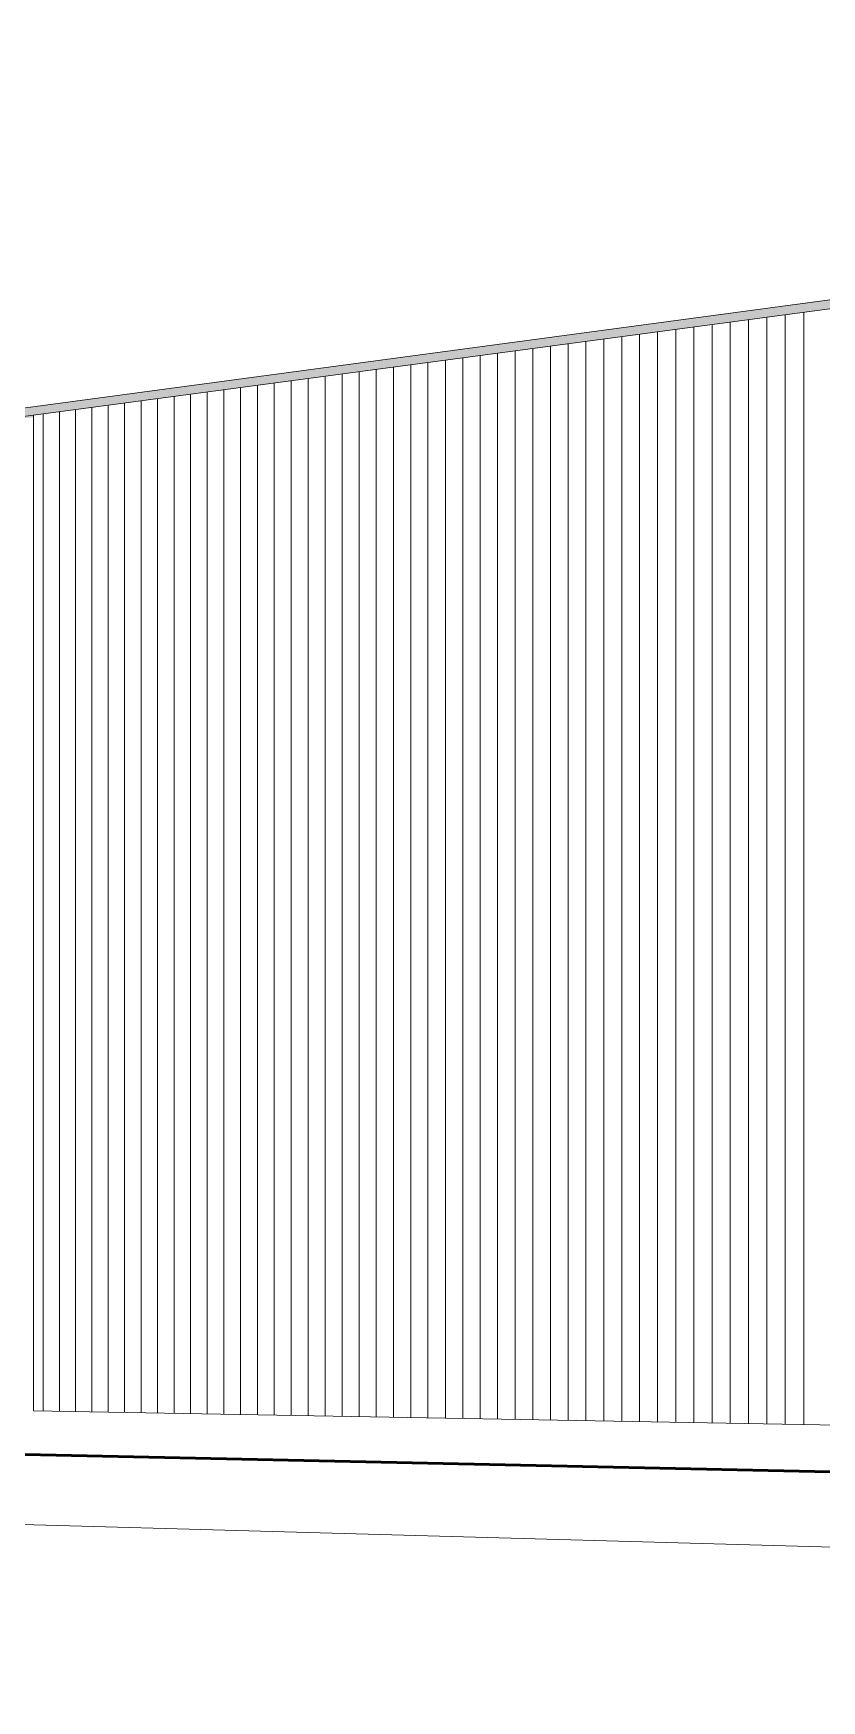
# Model space of a CAD drawing. Header units: inches. Extents: x 31156 to 31160, y -65 to 66.
# Drawn here: x 31159.487 to 31159.6046, y 65.9282 to 66.1772 of the extents above; entities that cross this region are included whole.
import ezdxf

# ---------------------------------------------------------------- set-up
doc = ezdxf.new("R2010")
doc.units = ezdxf.units.IN
doc.header["$MEASUREMENT"] = 0
doc.linetypes.add('Center 1_4_', pattern=[0.53125, 0.25, -0.09375, 0.09375, -0.09375])
doc.linetypes.add('Hidden', pattern=[0.28125, 0.1875, -0.09375])
for name, color, linetype, lineweight in [('A-PROP-SBCK', 71, 'Hidden', 50), ('A-ROOF', 132, 'Continuous', 13), ('A-WALL-PATT', 111, 'Continuous', 13), ('L-SITE-WALL', 31, 'Continuous', 13), ('PROP', 3, 'Center 1_4_', 9)]:
    doc.layers.add(name, color=color, linetype=linetype, lineweight=lineweight)

# ---------------------------------------------------------------- blocks, each defined once
blk = doc.blocks.new('FP_88-Looking South West')
at = {"layer": 'A-WALL-PATT', "lineweight": 9}
for p, q in [((-31660.64158, 65.96995), (-31660.64158, 66.03597)), ((-31660.63891, 65.9699), (-31660.63891, 66.03603)), ((-31660.63624, 65.96986), (-31660.63624, 66.03608)), ((-31660.63355, 65.96981), (-31660.63355, 66.03614)), ((-31660.63086, 65.96976), (-31660.63086, 66.0362)), ((-31660.62815, 65.96971), (-31660.62815, 66.03625)), ((-31660.62544, 65.96967), (-31660.62544, 66.03631)), ((-31660.62272, 65.96962), (-31660.62272, 66.03637)), ((-31660.61999, 65.96957), (-31660.61999, 66.03642)), ((-31660.61725, 65.96952), (-31660.61725, 66.03648)), ((-31660.61451, 65.96947), (-31660.61451, 66.03654)), ((-31660.61175, 65.96943), (-31660.61175, 66.0366)), ((-31660.72526, 65.97141), (-31660.72526, 66.03422)), ((-31660.72284, 65.97137), (-31660.72284, 66.03427)), ((-31660.72042, 65.97133), (-31660.72042, 66.03432)), ((-31660.71799, 65.97129), (-31660.71799, 66.03437)), ((-31660.71555, 65.97124), (-31660.71555, 66.03442)), ((-31660.71311, 65.9712), (-31660.71311, 66.03447)), ((-31660.71066, 65.97116), (-31660.71066, 66.03452)), ((-31660.7082, 65.97112), (-31660.7082, 66.03457)), ((-31660.70573, 65.97107), (-31660.70573, 66.03462)), ((-31660.70326, 65.97103), (-31660.70326, 66.03468)), ((-31660.70078, 65.97099), (-31660.70078, 66.03473)), ((-31660.69829, 65.97094), (-31660.69829, 66.03478)), ((-31660.69579, 65.9709), (-31660.69579, 66.03483)), ((-31660.69329, 65.97085), (-31660.69329, 66.03489)), ((-31660.69078, 65.97081), (-31660.69078, 66.03494)), ((-31660.68826, 65.97077), (-31660.68826, 66.03499)), ((-31660.68573, 65.97072), (-31660.68573, 66.03504)), ((-31660.6832, 65.97068), (-31660.6832, 66.0351)), ((-31660.68066, 65.97063), (-31660.68066, 66.03515)), ((-31660.67811, 65.97059), (-31660.67811, 66.0352)), ((-31660.67555, 65.97054), (-31660.67555, 66.03526)), ((-31660.67299, 65.9705), (-31660.67299, 66.03531)), ((-31660.67041, 65.97045), (-31660.67041, 66.03537)), ((-31660.66783, 65.97041), (-31660.66783, 66.03542)), ((-31660.66524, 65.97036), (-31660.66524, 66.03547)), ((-31660.66265, 65.97032), (-31660.66265, 66.03553)), ((-31660.66004, 65.97027), (-31660.66004, 66.03558)), ((-31660.65743, 65.97023), (-31660.65743, 66.03564)), ((-31660.65481, 65.97018), (-31660.65481, 66.03569)), ((-31660.65218, 65.97013), (-31660.65218, 66.03575)), ((-31660.64954, 65.97009), (-31660.64954, 66.0358)), ((-31660.6469, 65.97004), (-31660.6469, 66.03586)), ((-31660.64425, 65.97), (-31660.64425, 66.03591))]:
    blk.add_line(p, q, dxfattribs=at)
blk = doc.blocks.new('FP_96-Looking South West')
at = {"layer": 'A-WALL-PATT', "lineweight": 9}
for p, q in [((-31660.62815, 66.03625), (-31660.62815, 66.13335)), ((-31660.62544, 66.03631), (-31660.62544, 66.13372)), ((-31660.62272, 66.03637), (-31660.62272, 66.13408)), ((-31660.61999, 66.03642), (-31660.61999, 66.13444)), ((-31660.61725, 66.03648), (-31660.61725, 66.13481)), ((-31660.61451, 66.03654), (-31660.61451, 66.13518)), ((-31660.61175, 66.0366), (-31660.61175, 66.13555)), ((-31660.6469, 66.03586), (-31660.6469, 66.13085)), ((-31660.64425, 66.03591), (-31660.64425, 66.1312)), ((-31660.64158, 66.03597), (-31660.64158, 66.13156)), ((-31660.63891, 66.03603), (-31660.63891, 66.13192)), ((-31660.63624, 66.03608), (-31660.63624, 66.13227)), ((-31660.63355, 66.03614), (-31660.63355, 66.13263)), ((-31660.63086, 66.0362), (-31660.63086, 66.13299)), ((-31660.66524, 66.03547), (-31660.66524, 66.1284)), ((-31660.66265, 66.03553), (-31660.66265, 66.12874)), ((-31660.66004, 66.03558), (-31660.66004, 66.12909)), ((-31660.65743, 66.03564), (-31660.65743, 66.12944)), ((-31660.65481, 66.03569), (-31660.65481, 66.12979)), ((-31660.65218, 66.03575), (-31660.65218, 66.13014)), ((-31660.64954, 66.0358), (-31660.64954, 66.13049)), ((-31660.68573, 66.03504), (-31660.68573, 66.12566)), ((-31660.6832, 66.0351), (-31660.6832, 66.126)), ((-31660.68066, 66.03515), (-31660.68066, 66.12634)), ((-31660.67811, 66.0352), (-31660.67811, 66.12668)), ((-31660.67555, 66.03526), (-31660.67555, 66.12702)), ((-31660.67299, 66.03531), (-31660.67299, 66.12736)), ((-31660.67041, 66.03537), (-31660.67041, 66.12771)), ((-31660.66783, 66.03542), (-31660.66783, 66.12805)), ((-31660.70326, 66.03468), (-31660.70326, 66.12332)), ((-31660.70078, 66.03473), (-31660.70078, 66.12365)), ((-31660.69829, 66.03478), (-31660.69829, 66.12398)), ((-31660.69579, 66.03483), (-31660.69579, 66.12431)), ((-31660.69329, 66.03489), (-31660.69329, 66.12465)), ((-31660.69078, 66.03494), (-31660.69078, 66.12498)), ((-31660.68826, 66.03499), (-31660.68826, 66.12532)), ((-31660.72284, 66.03427), (-31660.72284, 66.1207)), ((-31660.72042, 66.03432), (-31660.72042, 66.12102)), ((-31660.71799, 66.03437), (-31660.71799, 66.12135)), ((-31660.71555, 66.03442), (-31660.71555, 66.12167)), ((-31660.71311, 66.03447), (-31660.71311, 66.122)), ((-31660.71066, 66.03452), (-31660.71066, 66.12233)), ((-31660.7082, 66.03457), (-31660.7082, 66.12266)), ((-31660.70573, 66.03462), (-31660.70573, 66.12299)), ((-31660.72526, 66.03422), (-31660.72526, 66.12038))]:
    blk.add_line(p, q, dxfattribs=at)

msp = doc.modelspace()

# ---------------------------------------------------------------- hatches: boundary and pattern name
at = {"layer": 'A-ROOF', "lineweight": 5}
msp.add_hatch(color=256, dxfattribs=at).paths.add_polyline_path([(31159.42654, 66.1121), (31159.90197, 66.17564), (31159.90197, 66.1772), (31159.42654, 66.1133)], flags=0)
at = {"layer": 'A-ROOF'}
h = msp.add_hatch(color=256, dxfattribs=at)
h.paths.add_polyline_path([(31160.29576, 66.07427), (31160.29631, 66.07431), (31159.97477, 66.15693), (31159.97479, 66.15656), (31160.29558, 66.07432), (31160.29559, 66.07431), (31160.29562, 66.07431), (31160.29576, 66.07428)], flags=0)
h.paths.add_polyline_path([(31159.43461, 66.11132), (31159.44433, 66.11261), (31159.44437, 66.11418), (31159.48699, 66.11987), (31159.48699, 66.12018), (31159.42654, 66.1121), (31159.43279, 66.1115)], flags=0)

# ---------------------------------------------------------------- linework, layer by layer
at = {"layer": 'A-PROP-SBCK', "linetype": 'Continuous'}
msp.add_line((31160.42786, 65.94463), (31159.31063, 65.96869), dxfattribs=at)
at = {"layer": 'A-ROOF'}
for p, q in [((31159.42654, 66.1133), (31159.90197, 66.1772)), ((31159.48699, 66.12018), (31159.42654, 66.1121))]:
    msp.add_line(p, q, dxfattribs=at)
at = {"layer": 'L-SITE-WALL'}
for p, q in [((31159.90197, 66.17564), (31159.48699, 66.12018)), ((31159.48699, 66.12018), (31159.48699, 65.97144)), ((31159.48699, 65.97144), (31159.90197, 65.96417))]:
    msp.add_line(p, q, dxfattribs=at)
at = {"layer": 'PROP', "linetype": 'Continuous'}
msp.add_line((31160.42646, 65.92818), (31159.31142, 65.95934), dxfattribs=at)

# ---------------------------------------------------------------- block references
at = {"layer": 'L-SITE-WALL', "lineweight": 9}
for name in ['FP_96-Looking South West', 'FP_88-Looking South West']:
    msp.add_blockref(name, (62820.21372, 0), dxfattribs=at)

doc.saveas('drawing.dxf')
